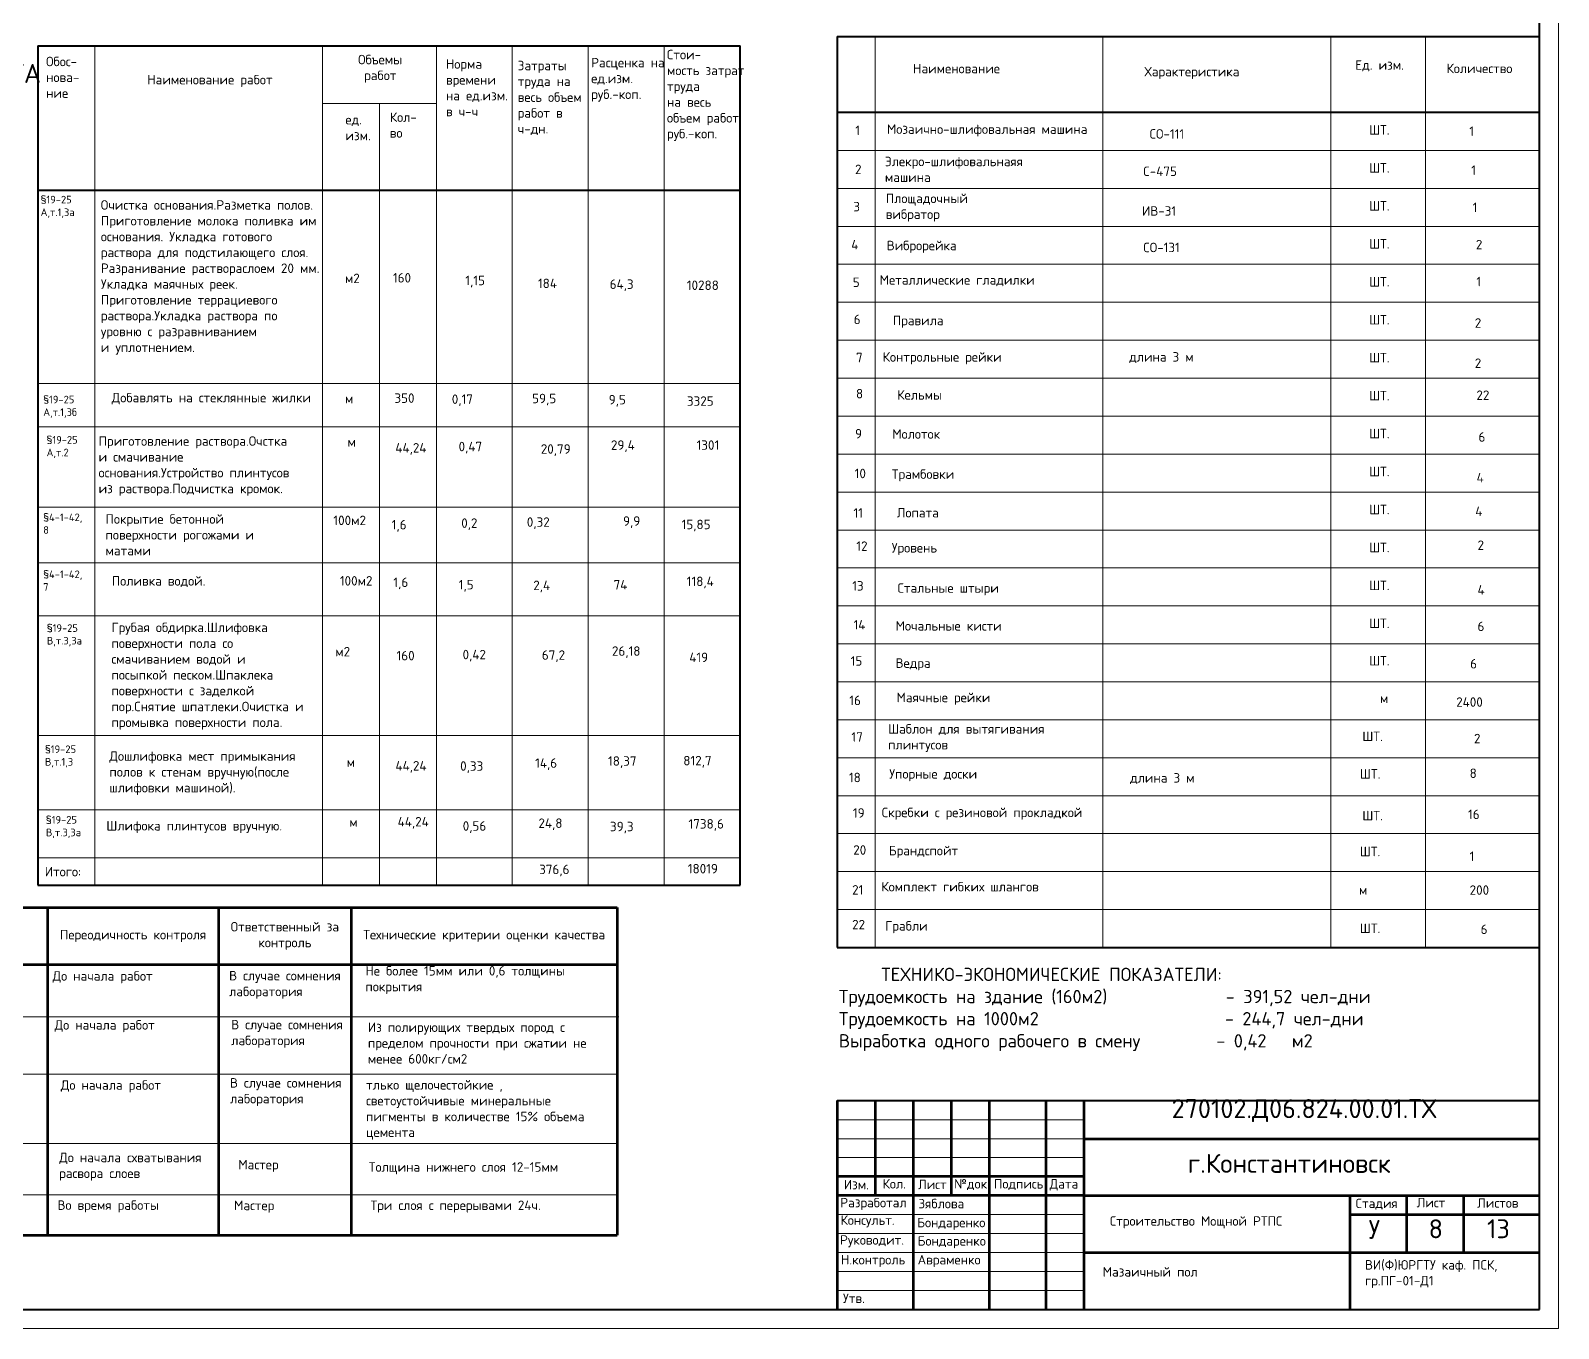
# Model space of a CAD drawing. Header units: millimetres. Extents: x 68 to 909, y 49 to 643.
# Drawn here: x 506 to 908.5, y 49.1 to 391.1 of the extents above; entities that cross this region are included whole.
import ezdxf

# ---------------------------------------------------------------- set-up
doc = ezdxf.new("R2010")
doc.units = ezdxf.units.MM
for name, color, linetype, lineweight in [('нормальная', 7, 'Continuous', 20), ('средняя', 7, 'Continuous', 35), ('Толстая', 7, 'Continuous', 53), ('Тонкая', 7, 'Continuous', 15)]:
    doc.layers.add(name, color=color, linetype=linetype, lineweight=lineweight)
doc.styles.add('style1', font='isocpeur.ttf')

msp = doc.modelspace()

# ---------------------------------------------------------------- linework, layer by layer
at = {"lineweight": 20}
for p, q in [((908.528, 49.147), (908.528, 643.147)), ((522.92, 387.084), (522.92, 165.935)), ((582.92, 165.935), (582.92, 387.084)), ((612.92, 165.935), (612.92, 387.084)), ((632.92, 165.935), (632.92, 387.084)), ((652.92, 165.935), (652.92, 387.084)), ((672.92, 165.935), (672.92, 387.084)), ((728.528, 389.512), (728.528, 149.512)), ((788.528, 389.512), (788.528, 149.512)), ((848.528, 389.512), (848.528, 149.512)), ((873.528, 149.512), (873.528, 389.512)), ((903.528, 389.512), (903.528, 149.512)), ((597.92, 371.852), (582.92, 371.852)), ((597.92, 165.935), (597.92, 371.852)), ((597.92, 371.852), (612.92, 371.852)), ((903.528, 359.512), (718.528, 359.512)), ((718.528, 359.512), (903.528, 359.512)), ((903.528, 349.512), (718.528, 349.512)), ((718.528, 349.512), (903.528, 349.512)), ((903.528, 339.512), (718.528, 339.512)), ((718.528, 339.512), (903.528, 339.512)), ((903.528, 329.512), (718.528, 329.512)), ((718.528, 329.512), (903.528, 329.512)), ((903.528, 319.512), (718.528, 319.512)), ((718.528, 319.512), (903.528, 319.512)), ((903.528, 309.512), (718.528, 309.512)), ((718.528, 309.512), (903.528, 309.512)), ((692.92, 298.072), (507.92, 298.072)), ((718.528, 299.512), (903.528, 299.512)), ((848.528, 299.512), (873.528, 299.512)), ((507.92, 286.739), (692.92, 286.739)), ((718.528, 289.512), (903.528, 289.512)), ((718.528, 289.512), (903.528, 289.512)), ((848.528, 289.512), (873.528, 289.512)), ((718.528, 279.512), (903.528, 279.512)), ((718.528, 279.512), (903.528, 279.512)), ((848.528, 279.512), (873.528, 279.512)), ((718.528, 269.512), (903.528, 269.512)), ((718.528, 269.512), (903.528, 269.512)), ((848.528, 269.512), (873.528, 269.512)), ((507.92, 265.568), (692.92, 265.568)), ((718.528, 259.512), (903.528, 259.512)), ((718.528, 259.512), (903.528, 259.512)), ((848.528, 259.512), (873.528, 259.512)), ((507.92, 250.867), (692.92, 250.867)), ((718.528, 249.512), (903.528, 249.512)), ((718.528, 249.512), (903.528, 249.512)), ((848.528, 249.512), (873.528, 249.512)), ((718.528, 239.512), (903.528, 239.512)), ((718.528, 239.512), (903.528, 239.512)), ((848.528, 239.512), (873.528, 239.512)), ((507.92, 236.889), (692.92, 236.889)), ((718.528, 229.512), (903.528, 229.512)), ((718.528, 229.512), (903.528, 229.512)), ((848.528, 229.512), (873.528, 229.512)), ((718.528, 219.512), (903.528, 219.512)), ((718.528, 219.512), (903.528, 219.512)), ((848.528, 219.512), (873.528, 219.512)), ((718.528, 209.512), (903.528, 209.512)), ((718.528, 209.512), (903.528, 209.512)), ((848.528, 209.512), (873.528, 209.512)), ((507.92, 205.409), (692.92, 205.409)), ((718.528, 199.512), (903.528, 199.512)), ((718.528, 199.512), (903.528, 199.512)), ((848.528, 199.512), (873.528, 199.512)), ((718.528, 189.512), (903.528, 189.512)), ((718.528, 189.512), (903.528, 189.512)), ((848.528, 189.512), (873.528, 189.512)), ((507.92, 185.819), (692.92, 185.819)), ((718.528, 179.512), (903.528, 179.512)), ((718.528, 179.512), (903.528, 179.512)), ((848.528, 179.512), (873.528, 179.512)), ((507.92, 173.116), (692.92, 173.116)), ((718.528, 169.512), (903.528, 169.512)), ((718.528, 169.512), (903.528, 169.512)), ((848.528, 169.512), (873.528, 169.512)), ((718.528, 159.512), (903.528, 159.512)), ((718.528, 159.512), (903.528, 159.512)), ((848.528, 159.512), (873.528, 159.512)), ((67.528, 49.147), (908.528, 49.147))]:
    msp.add_line(p, q, dxfattribs=at)
at = {"lineweight": 40}
for p, q in [((507.92, 387.084), (692.92, 387.084)), ((507.92, 387.084), (507.92, 165.935)), ((692.92, 165.935), (692.92, 387.084)), ((718.528, 389.512), (903.528, 389.512)), ((718.528, 389.512), (718.528, 299.512)), ((903.528, 369.512), (718.528, 369.512)), ((692.92, 348.964), (507.92, 348.964)), ((718.528, 299.512), (718.528, 289.512)), ((718.528, 289.512), (718.528, 279.512)), ((718.528, 279.512), (718.528, 269.512)), ((718.528, 269.512), (718.528, 259.512)), ((718.528, 259.512), (718.528, 249.512)), ((718.528, 249.512), (718.528, 239.512)), ((718.528, 239.512), (718.528, 229.512)), ((718.528, 229.512), (718.528, 219.512)), ((718.528, 219.512), (718.528, 209.512)), ((718.528, 209.512), (718.528, 199.512)), ((718.528, 199.512), (718.528, 189.512)), ((718.528, 189.512), (718.528, 179.512)), ((718.528, 179.512), (718.528, 169.512)), ((718.528, 169.512), (718.528, 159.512)), ((507.92, 165.935), (692.92, 165.935)), ((718.528, 159.512), (718.528, 149.512)), ((718.528, 149.512), (903.528, 149.512))]:
    msp.add_line(p, q, dxfattribs=at)
at = {"layer": 'Толстая', "lineweight": 40}
for p, q in [((903.528, 54.147), (903.528, 638.147)), ((87.528, 54.147), (903.528, 54.147))]:
    msp.add_line(p, q, dxfattribs=at)
at = {"layer": 'Толстая'}
for p, q in [((335.518, 160.06), (660.518, 160.06)), ((510.518, 160.06), (510.518, 73.726)), ((555.518, 160.06), (555.518, 73.726)), ((590.518, 160.06), (590.518, 73.726)), ((660.518, 160.06), (660.518, 73.726)), ((335.518, 145.06), (660.518, 145.06)), ((718.528, 109.236), (718.528, 54.147)), ((728.528, 109.147), (728.528, 84.147)), ((738.528, 109.147), (738.528, 54.147)), ((748.528, 109.147), (748.528, 84.147)), ((758.528, 109.147), (758.528, 54.147)), ((773.528, 109.147), (773.528, 54.147)), ((783.528, 109.147), (783.528, 54.147)), ((783.528, 99.147), (903.528, 99.147)), ((783.528, 89.147), (718.528, 89.147)), ((783.528, 84.147), (718.528, 84.147)), ((783.528, 84.147), (903.528, 84.147)), ((853.528, 84.147), (853.528, 54.147)), ((868.528, 84.147), (868.528, 69.147)), ((883.528, 84.147), (883.528, 69.147)), ((853.528, 79.147), (903.528, 79.147)), ((335.518, 73.726), (660.518, 73.726)), ((783.528, 69.147), (903.528, 69.147))]:
    msp.add_line(p, q, dxfattribs=at)
at = {"layer": 'Тонкая'}
for p, q in [((660.984, 131.291), (400.984, 131.291)), ((400.227, 116.14), (660.227, 116.14)), ((903.528, 109.236), (903.528, 54.147)), ((783.528, 104.147), (718.528, 104.147)), ((335.518, 97.855), (660.518, 97.855)), ((783.528, 99.147), (718.528, 99.147)), ((783.528, 94.147), (718.528, 94.147)), ((401.442, 84.353), (556.442, 84.353)), ((555.518, 84.353), (660.518, 84.353)), ((783.528, 79.147), (718.528, 79.147)), ((783.528, 74.147), (718.528, 74.147)), ((783.528, 69.147), (718.528, 69.147)), ((783.528, 64.147), (718.528, 64.147)), ((783.528, 59.147), (718.528, 59.147)), ((718.528, 54.147), (903.528, 54.147))]:
    msp.add_line(p, q, dxfattribs=at)
at = {"layer": 'Тонкая', "lineweight": 40}
msp.add_line((718.528, 109.236), (903.528, 109.236), dxfattribs=at)

# ---------------------------------------------------------------- texts
at = {"lineweight": 20, "char_height": 2.5, "attachment_point": 1, "style": 'style1'}
for s, insert, width in [('{\\fISOCPEUR|b0|i0|c204|p34;Обос-\\Pнова-\\Pние}', (510.114, 384.203), 12.53788), ('{\\fISOCPEUR|b0|i0|c204|p34;Объемы\\P работ}', (592.312, 384.711), 35.17578), ('{\\fISOCPEUR|b0|i0|c204|p34;Норма времени на ед.изм. в ч-ч}', (615.444, 383.532), 16.35965), ('{\\fISOCPEUR|b0|i0|c204|p34;Затраты труда на весь объем работ в ч-дн.}', (634.357, 383.138), 17.67544), ('{\\fISOCPEUR|b0|i0|c204|p34;Расценка на ед.изм. руб.-коп.}', (653.713, 383.9), 20.4386), ('{\\fISOCPEUR|b0|i0|c204|p34;Стои-\\Pмость затрат труда \\Pна весь объем работ руб.-коп.}', (673.681, 386.02), 20.4386), ('{\\fISOCPEUR|b0|i0|c204|p34;Ед. изм.}', (854.993, 383.274), 35.17578), ('{\\fISOCPEUR|b0|i0|c204|p34;Наименование работ}', (536.768, 379.411), 43.90836), ('{\\fISOCPEUR|b0|i0|c204|p34;Наименование}', (738.502, 382.338), 35.17578), ('{\\fISOCPEUR|b0|i0|c204|p34;Характеристика}', (799.462, 381.534), 35.17578), ('{\\fISOCPEUR|b0|i0|c204|p34;Количество}', (879.032, 382.378), 35.17578), ('{\\fISOCPEUR|b0|i0|c204|p34;ед.\\Pизм.}', (588.975, 368.864), 35.17578), ('{\\fISOCPEUR|b0|i0|c204|p34;Кол-\\Pво}', (600.655, 369.531), 35.17578), ('{\\fISOCPEUR|b0|i0|c204|p34;Мозаично-шлифовальная машина}', (731.624, 366.377), 53.17222), ('{\\fISOCPEUR|b0|i0|c204|p34;1}', (723.32, 366.052), 6.49151), ('{\\fISOCPEUR|b0|i0|c204|p34;СО-111}', (800.844, 365.123), 35.17578), ('{\\fISOCPEUR|b0|i0|c204|p34;ШТ.}', (858.646, 366.17), 35.17578), ('{\\fISOCPEUR|b0|i0|c204|p34;1}', (885.055, 365.845), 35.17578), ('{\\fISOCPEUR|b0|i0|c204|p34;2}', (723.228, 355.778), 6.49151), ('{\\fISOCPEUR|b0|i0|c204|p34;Элекро-шлифовальнаяя \\Pмашина}', (731.092, 357.865), 71.92222), ('{\\fISOCPEUR|b0|i0|c204|p34;С-475}', (799.182, 355.271), 35.17578), ('{\\fISOCPEUR|b0|i0|c204|p34;ШТ.}', (858.646, 356.17), 35.17578), ('{\\fISOCPEUR|b0|i0|c204|p34;1}', (885.544, 355.559), 35.17578), ('{\\fISOCPEUR|b0|i0|c204|p34;Очистка основания.Разметка полов.\\PПриготовление молока поливка им\\Pоснования. Укладка готового\\Pраствора для подстилающего слоя.\\PРазранивание раствораслоем 20 мм.\\PУкладка маячных реек.\\PПриготовление террациевого \\Pраствора.Укладка раствора по уровню с разравниванием \\Pи уплотнением.}', (524.534, 346.408), 57.29959), ('{\\fISOCPEUR|b0|i0|c204|p34;Площадочный вибратор}', (731.31, 348.13), 35.17578), ('{\\fISOCPEUR|b0|i0|c204|p34;ШТ.}', (858.646, 346.17), 35.17578), ('{\\fISOCPEUR|b0|i0|c204|p34;3}', (722.782, 345.96), 6.49151), ('{\\fISOCPEUR|b0|i0|c204|p34;ИВ-31}', (798.826, 344.824), 35.17578), ('{\\fISOCPEUR|b0|i0|c204|p34;1}', (885.912, 345.762), 35.17578), ('{\\fISOCPEUR|b0|i0|c204|p34;4}', (722.229, 335.936), 6.49151), ('{\\fISOCPEUR|b0|i0|c204|p34;Виброрейка}', (731.565, 335.713), 66.66667), ('{\\fISOCPEUR|b0|i0|c204|p34;СО-131}', (799.182, 335.209), 35.17578), ('{\\fISOCPEUR|b0|i0|c204|p34;ШТ.}', (858.646, 336.17), 35.17578), ('{\\fISOCPEUR|b0|i0|c204|p34;2}', (886.769, 335.965), 35.17578), ('{\\fISOCPEUR|b0|i0|c204|p34;160}', (601.475, 327.209), 10.19649), ('{\\fISOCPEUR|b0|i0|c204|p34;1,15}', (620.558, 326.507), 10.19649), ('{\\fISOCPEUR|b0|i0|c204|p34;5}', (722.636, 326.034), 6.49151), ('{\\fISOCPEUR|b0|i0|c204|p34;Металлические гладилки}', (729.697, 326.642), 62.7), ('{\\fISOCPEUR|b0|i0|c204|p34;ШТ.}', (858.646, 326.17), 35.17578), ('{\\fISOCPEUR|b0|i0|c204|p34;1}', (886.919, 326.233), 35.17578), ('{\\fISOCPEUR|b0|i0|c204|p34;184}', (639.679, 325.747), 10.19649), ('{\\fISOCPEUR|b0|i0|c204|p34;64,3}', (658.58, 325.532), 10.19649), ('{\\fISOCPEUR|b0|i0|c204|p34;10288}', (678.901, 325.248), 10.19649), ('{\\fISOCPEUR|b0|i0|c204|p34;6}', (722.877, 316.248), 6.49151), ('{\\fISOCPEUR|b0|i0|c204|p34;Правила}', (733.15, 315.969), 45.30702), ('{\\fISOCPEUR|b0|i0|c204|p34;ШТ.}', (858.646, 316.17), 35.17578), ('{\\fISOCPEUR|b0|i0|c204|p34;2}', (886.486, 315.311), 35.17578), ('{\\fISOCPEUR|b0|i0|c204|p34;7}', (723.484, 306.208), 6.49151), ('{\\fISOCPEUR|b0|i0|c204|p34;Контрольные рейки}', (730.501, 306.357), 53.20175), ('{\\fISOCPEUR|b0|i0|c204|p34;длина 3 м}', (795.442, 306.38), 52.14912), ('{\\fISOCPEUR|b0|i0|c204|p34;ШТ.}', (858.646, 306.17), 35.17578), ('{\\fISOCPEUR|b0|i0|c204|p34;2}', (886.486, 304.713), 35.17578), ('{\\fISOCPEUR|b0|i0|c204|p34;Добавлять на стеклянные жилки}', (527.401, 295.634), 54.40196), ('{\\fISOCPEUR|b0|i0|c204|p34;350}', (601.878, 295.508), 10.19649), ('{\\fISOCPEUR|b0|i0|c204|p34;0,17}', (616.985, 295.232), 10.19649), ('{\\fISOCPEUR|b0|i0|c204|p34;59,5}', (638.157, 295.41), 10.19649), ('{\\fISOCPEUR|b0|i0|c204|p34;9,5}', (658.324, 295.107), 10.19649), ('{\\fISOCPEUR|b0|i0|c204|p34;3325}', (678.929, 294.732), 10.19649), ('{\\fISOCPEUR|b0|i0|c204|p34;8}', (723.469, 296.684), 6.49151), ('{\\fISOCPEUR|b0|i0|c204|p34;Кельмы}', (734.346, 296.359), 52.14912), ('{\\fISOCPEUR|b0|i0|c204|p34;ШТ.}', (858.646, 296.17), 35.17578), ('{\\fISOCPEUR|b0|i0|c204|p34;22}', (886.919, 296.279), 35.17578), ('{\\fISOCPEUR|b0|i0|c204|p34;9}', (723.211, 286.128), 6.49151), ('{\\fISOCPEUR|b0|i0|c204|p34;Молоток}', (733.025, 286.056), 52.14912), ('{\\fISOCPEUR|b0|i0|c204|p34;ШТ.}', (858.646, 286.17), 35.17578), ('{\\fISOCPEUR|b0|i0|c204|p34;Приготовление раствора.Очстка и смачивание основания.Устройство плинтусов из раствора.Подчистка кромок.}', (523.935, 284.199), 53.18333), ('{\\fISOCPEUR|b0|i0|c204|p34;44,24}', (602.114, 282.42), 10.19649), ('{\\fISOCPEUR|b0|i0|c204|p34;0,47}', (618.781, 282.756), 10.19649), ('{\\fISOCPEUR|b0|i0|c204|p34;20,79}', (640.438, 282.107), 10.19649), ('{\\fISOCPEUR|b0|i0|c204|p34;29,4}', (658.912, 283.134), 10.19649), ('{\\fISOCPEUR|b0|i0|c204|p34;1301}', (681.463, 283.134), 10.19649), ('{\\fISOCPEUR|b0|i0|c204|p34;6}', (887.469, 285.274), 35.17578), ('{\\fISOCPEUR|b0|i0|c204|p34;10}', (723.125, 275.659), 6.49151), ('{\\fISOCPEUR|b0|i0|c204|p34;Трамбовки}', (732.893, 275.489), 52.14912), ('{\\fISOCPEUR|b0|i0|c204|p34;ШТ.}', (858.646, 276.17), 35.17578), ('{\\fISOCPEUR|b0|i0|c204|p34;4}', (886.958, 274.549), 35.17578), ('{\\fISOCPEUR|b0|i0|c204|p34;ШТ.}', (858.646, 266.17), 35.17578), ('{\\fISOCPEUR|b0|i0|c204|p34;4}', (886.618, 265.696), 35.17578), ('{\\fISOCPEUR|b0|i0|c204|p34;Покрытие бетонной поверхности рогожами и матами}', (525.766, 263.661), 47.92857), ('{\\fISOCPEUR|b0|i0|c204|p34;1,6}', (601.161, 262.162), 10.19649), ('{\\fISOCPEUR|b0|i0|c204|p34;0,2}', (619.474, 262.582), 10.19649), ('{\\fISOCPEUR|b0|i0|c204|p34;0,32}', (636.75, 262.852), 10.19649), ('{\\fISOCPEUR|b0|i0|c204|p34;9,9}', (662.096, 263.128), 10.19649), ('{\\fISOCPEUR|b0|i0|c204|p34;15,85}', (677.52, 262.225), 10.19649), ('{\\fISOCPEUR|b0|i0|c204|p34;11}', (722.807, 265.267), 6.49151), ('{\\fISOCPEUR|b0|i0|c204|p34;Лопата }', (734.214, 265.318), 52.14912), ('{\\fISOCPEUR|b0|i0|c204|p34;12}', (723.563, 256.52), 6.49151), ('{\\fISOCPEUR|b0|i0|c204|p34;Уровень}', (732.893, 256.072), 52.14912), ('{\\fISOCPEUR|b0|i0|c204|p34;ШТ.}', (858.646, 256.17), 35.17578), ('{\\fISOCPEUR|b0|i0|c204|p34;2}', (887.21, 256.755), 35.17578), ('{\\fISOCPEUR|b0|i0|c204|p34;Поливка водой.}', (527.414, 247.351), 48.46429), ('{\\fISOCPEUR|b0|i0|c204|p34;1,6}', (601.601, 246.985), 10.19649), ('{\\fISOCPEUR|b0|i0|c204|p34;1,5}', (618.825, 246.365), 10.19649), ('{\\fISOCPEUR|b0|i0|c204|p34;2,4}', (638.459, 246.183), 10.19649), ('{\\fISOCPEUR|b0|i0|c204|p34;74}', (659.604, 246.327), 10.19649), ('{\\fISOCPEUR|b0|i0|c204|p34;118,4}', (678.884, 247.229), 10.19649), ('{\\fISOCPEUR|b0|i0|c204|p34;13}', (722.483, 246.045), 6.49151), ('{\\fISOCPEUR|b0|i0|c204|p34;ШТ.}', (858.646, 246.17), 35.17578), ('{\\fISOCPEUR|b0|i0|c204|p34;Стальные штыри}', (734.404, 245.477), 52.14912), ('{\\fISOCPEUR|b0|i0|c204|p34;4}', (887.21, 245.001), 35.17578), ('{\\fISOCPEUR|b0|i0|c204|p34;Грубая обдирка.Шлифовка поверхности пола со смачиванием водой и посыпкой песком.Шпаклека поверхности с заделкой пор.Снятие шпатлеки.Очистка и промывка поверхности пола.}', (527.339, 235.102), 51.33333), ('{\\fISOCPEUR|b0|i0|c204|p34;14}', (722.807, 235.786), 6.49151), ('{\\fISOCPEUR|b0|i0|c204|p34;Мочальные кисти}', (733.905, 235.504), 52.14912), ('{\\fISOCPEUR|b0|i0|c204|p34;ШТ.}', (858.646, 236.17), 35.17578), ('{\\fISOCPEUR|b0|i0|c204|p34;6}', (887.21, 235.384), 35.17578), ('{\\fISOCPEUR|b0|i0|c204|p34;160}', (602.427, 227.661), 10.19649), ('{\\fISOCPEUR|b0|i0|c204|p34;0,42}', (619.832, 227.949), 10.19649), ('{\\fISOCPEUR|b0|i0|c204|p34;67,2}', (640.715, 227.824), 10.19649), ('{\\fISOCPEUR|b0|i0|c204|p34;26,18}', (659.185, 228.871), 10.19649), ('{\\fISOCPEUR|b0|i0|c204|p34;419}', (679.56, 227.205), 10.19649), ('{\\fISOCPEUR|b0|i0|c204|p34;15}', (722.079, 226.267), 6.49151), ('{\\fISOCPEUR|b0|i0|c204|p34;Ведра}', (733.905, 225.697), 52.14912), ('{\\fISOCPEUR|b0|i0|c204|p34;ШТ.}', (858.646, 226.326), 35.17578), ('{\\fISOCPEUR|b0|i0|c204|p34;6}', (885.272, 225.524), 35.17578), ('{\\fISOCPEUR|b0|i0|c204|p34;16}', (721.698, 215.872), 6.49151), ('{\\fISOCPEUR|b0|i0|c204|p34;Маячные рейки}', (734.157, 216.639), 52.14912), ('{\\fISOCPEUR|b0|i0|c204|p34;м}', (861.5, 216.413), 52.14912), ('{\\fISOCPEUR|b0|i0|c204|p34;2400}', (881.589, 215.43), 35.17578), ('{\\fISOCPEUR|b0|i0|c204|p34;17}', (722.27, 206.241), 6.49151), ('{\\fISOCPEUR|b0|i0|c204|p34;Шаблон для вытягивания плинтусов}', (731.931, 208.353), 52.14912), ('{\\fISOCPEUR|b0|i0|c204|p34;ШТ.}', (856.864, 206.4), 35.17578), ('{\\fISOCPEUR|b0|i0|c204|p34;2}', (886.276, 205.817), 35.17578), ('{\\fISOCPEUR|b0|i0|c204|p34;Дошлифовка мест примыкания полов к стенам вручную(после шлифовки машиной).}', (526.792, 201.199), 56.68333), ('{\\fISOCPEUR|b0|i0|c204|p34;44,24}', (602.14, 198.641), 10.19649), ('{\\fISOCPEUR|b0|i0|c204|p34;0,33}', (619.19, 198.577), 10.19649), ('{\\fISOCPEUR|b0|i0|c204|p34;14,6}', (638.939, 199.358), 10.19649), ('{\\fISOCPEUR|b0|i0|c204|p34;18,37}', (658.146, 199.897), 10.19649), ('{\\fISOCPEUR|b0|i0|c204|p34;812,7}', (677.972, 200), 10.19649), ('{\\fISOCPEUR|b0|i0|c204|p34;18}', (721.602, 195.56), 6.49151), ('{\\fISOCPEUR|b0|i0|c204|p34;Упорные доски}', (732.246, 196.505), 52.14912), ('{\\fISOCPEUR|b0|i0|c204|p34;длина 3 м}', (795.688, 195.456), 52.14912), ('{\\fISOCPEUR|b0|i0|c204|p34;ШТ.}', (856.236, 196.506), 35.17578), ('{\\fISOCPEUR|b0|i0|c204|p34;8}', (885.135, 196.67), 35.17578), ('{\\fISOCPEUR|b0|i0|c204|p34;19}', (722.652, 186.215), 6.49151), ('{\\fISOCPEUR|b0|i0|c204|p34;Скребки с резиновой прокладкой}', (730.264, 186.344), 52.14912), ('{\\fISOCPEUR|b0|i0|c204|p34;ШТ.}', (856.864, 185.513), 35.17578), ('{\\fISOCPEUR|b0|i0|c204|p34;16}', (884.711, 185.847), 35.17578), ('{\\fISOCPEUR|b0|i0|c204|p34;Шлифока плинтусов вручную.}', (525.979, 182.836), 59.18056), ('{\\fISOCPEUR|b0|i0|c204|p34;44,24}', (602.725, 183.9), 10.19649), ('{\\fISOCPEUR|b0|i0|c204|p34;0,56}', (619.868, 182.782), 10.19649), ('{\\fISOCPEUR|b0|i0|c204|p34;24,8}', (639.816, 183.52), 10.19649), ('{\\fISOCPEUR|b0|i0|c204|p34;39,3}', (658.664, 182.643), 10.19649), ('{\\fISOCPEUR|b0|i0|c204|p34;1738,6}', (679.342, 183.336), 10.19649), ('{\\fISOCPEUR|b0|i0|c204|p34;20}', (722.747, 176.465), 6.49151), ('{\\fISOCPEUR|b0|i0|c204|p34;Брандспойт}', (732.122, 176.295), 52.14912), ('{\\fISOCPEUR|b0|i0|c204|p34;ШТ.}', (856.21, 176.066), 35.17578), ('{\\fISOCPEUR|b0|i0|c204|p34;1}', (885.135, 174.812), 35.17578), ('\\pt10;{\\fISOCPEUR|b0|i0|c204|p34;Итого}:', (509.755, 170.755), 15.85556), ('{\\fISOCPEUR|b0|i0|c204|p34;376,6}', (640.001, 171.341), 10.19649), ('{\\fISOCPEUR|b0|i0|c204|p34;18019}', (679.157, 171.526), 10.19649), ('{\\fISOCPEUR|b0|i0|c204|p34;21}', (722.447, 165.955), 6.49151), ('{\\fISOCPEUR|b0|i0|c204|p34;Комплект гибких шлангов}', (730.157, 166.775), 61.47778), ('{\\fISOCPEUR|b0|i0|c204|p34;м}', (855.977, 165.921), 52.14912), ('{\\fISOCPEUR|b0|i0|c204|p34;200}', (885.135, 165.899), 35.17578), ('{\\fISOCPEUR|b0|i0|c204|p34;22}', (722.447, 156.797), 6.49151), ('{\\fISOCPEUR|b0|i0|c204|p34;Грабли}', (731.183, 156.457), 52.14912), ('{\\fISOCPEUR|b0|i0|c204|p34;ШТ.}', (856.21, 155.819), 35.17578), ('{\\fISOCPEUR|b0|i0|c204|p34;6}', (888.032, 155.554), 35.17578)]:
    msp.add_mtext(s, dxfattribs=dict(at, insert=insert, width=width))
at = {"attachment_point": 1, "style": 'style1'}
for s, insert, char_height, width in [('{\\fISOCPEUR|b0|i0|c204|p34;м2}', (588.845, 327.063), 2.5, 15), ('{\\fISOCPEUR|b0|i0|c204|p34;м}', (588.835, 295.384), 2.5, 15), ('{\\fISOCPEUR|b0|i0|c204|p34;м}', (589.517, 283.965), 2.5, 15), ('{\\fISOCPEUR|b0|i0|c204|p34;100м2}', (585.794, 263.301), 2.5, 15), ('{\\fISOCPEUR|b0|i0|c204|p34;100м2}', (587.497, 247.366), 2.5, 15), ('{\\fISOCPEUR|b0|i0|c204|p34;м2}', (586.297, 228.713), 2.5, 15), ('{\\fISOCPEUR|b0|i0|c204|p34;м}', (589.288, 199.597), 2.5, 15), ('{\\fISOCPEUR|b0|i0|c204|p34;м}', (589.991, 183.803), 2.5, 15), ('{\\fISOCPEUR|b0|i0|c204|p34;     ТЕХНИКО-ЭКОНОМИЧЕСКИЕ ПОКАЗАТЕЛИ:\\PТрудоемкость на здание (160м2)              - 391,52 чел-дни\\PТрудоемкость на 1000м2                      - 244,7 чел-дни\\PВыработка одного рабочего в смену         - 0,42   м2}', (718.971, 144.183), 3.5, 167.97123)]:
    msp.add_mtext(s, dxfattribs=dict(at, insert=insert, char_height=char_height, width=width))
at = {"layer": 'нормальная', "lineweight": 25, "char_height": 2, "attachment_point": 1, "style": 'style1'}
for s, insert, width in [('{\\fISOCPEUR|b0|i0|c204|p34;\\C0;§19-25 А,т.1,3а}', (508.667, 347.572), 12.51667), ('{\\fISOCPEUR|b0|i0|c204|p34;\\C0;§19-25 А,т.1,3б}', (509.365, 294.894), 12.51667), ('{\\fISOCPEUR|b0|i0|c204|p34;\\C0;§19-25 А,т.2}', (510.239, 284.272), 12.51667), ('{\\fISOCPEUR|b0|i0|c204|p34;\\C0;§4-1-42,\\P8}', (509.359, 263.848), 8.38222), ('{\\fISOCPEUR|b0|i0|c204|p34;\\C0;§4-1-42,\\P7}', (509.356, 248.846), 12.51667), ('{\\fISOCPEUR|b0|i0|c204|p34;\\C0;§19-25 В,т.3,3а}', (510.313, 234.68), 12.51667), ('{\\fISOCPEUR|b0|i0|c204|p34;\\C0;§19-25 В,т.1,3}', (509.816, 202.761), 12.51667), ('{\\fISOCPEUR|b0|i0|c204|p34;\\C0;§19-25 В,т.3,3а}', (510.062, 184.162), 12.51667)]:
    msp.add_mtext(s, dxfattribs=dict(at, insert=insert, width=width))
at = {"layer": 'средняя', "insert": (292.617, 382.315), "char_height": 5, "width": 216.27841, "attachment_point": 1, "style": 'style1'}
msp.add_mtext('{\\fISOCPEUR|b0|i0|c204|p34;ГРАФИК ПРОИЗВОДСТВА РАБОТ НА ВОЗВЕДЕНИЯ ТИРОВОГО ЭТАЖА}', dxfattribs=at)
at = {"layer": 'Тонкая', "char_height": 2.5, "style": 'style1'}
for s, insert, width, attachment_point in [('{\\fISOCPEUR|b0|i0|c204|p34;Переодичность контроля}', (533.018, 152.56), 45, 5), ('{\\fISOCPEUR|b0|i0|c204|p34;Ответственный за контроль}', (573.018, 152.56), 35, 5), ('{\\fISOCPEUR|b0|i0|c204|p34;Технические критерии оценки качества}', (625.518, 152.56), 70, 5), ('{\\fISOCPEUR|b0|i0|c204|p34;До начала работ}', (511.803, 143.263), 45, 1), ('{\\fISOCPEUR|b0|i0|c204|p34;В случае сомнения лаборатория}', (558.324, 143.347), 31.3992, 1), ('{\\fISOCPEUR|b0|i0|c204|p34;Не более 15мм или 0,6 толщины покрытия}', (594.235, 144.624), 62.6137, 1), ('{\\fISOCPEUR|b0|i0|c204|p34;До начала работ}', (512.357, 130.363), 45, 1), ('{\\fISOCPEUR|b0|i0|c204|p34;В случае сомнения лаборатория}', (558.877, 130.447), 31.3992, 1), ('{\\fISOCPEUR|b0|i0|c204|p34;Из полирующих твердых пород с пределом прочности при сжатии не менее 600кг/см2}', (594.889, 129.763), 62.6137, 1), ('{\\fISOCPEUR|b0|i0|c204|p34;До начала работ}', (513.991, 114.522), 45, 1), ('{\\fISOCPEUR|b0|i0|c204|p34;В случае сомнения лаборатория}', (558.55, 115.096), 31.3992, 1), ('{\\fISOCPEUR|b0|i0|c204|p34;тлько щелочестойкие , светоустойчивые минеральные пигменты в количестве 15% объема цемента}', (594.399, 114.575), 62.6137, 1), ('{\\fISOCPEUR|b0|i0|c204|p34;До начала схватывания расвора слоев}', (513.562, 95.44), 39.6494, 1), ('{\\fISOCPEUR|b0|i0|c204|p34;Мастер}', (560.75, 93.567), 26.0466, 1), ('{\\fISOCPEUR|b0|i0|c204|p34;Толщина нижнего слоя 12-15мм}', (595.123, 92.927), 59.3521, 1), ('{\\fISOCPEUR|b0|i0|c204|p34;Во время работы}', (513.113, 82.89), 39.6494, 1), ('{\\fISOCPEUR|b0|i0|c204|p34;Мастер}', (559.628, 82.81), 26.0466, 1), ('{\\fISOCPEUR|b0|i0|c204|p34;Три слоя с перерывами 24ч.}', (595.571, 82.842), 59.3521, 1)]:
    msp.add_mtext(s, dxfattribs=dict(at, insert=insert, width=width, attachment_point=attachment_point))
at = {"layer": 'Тонкая', "color": 250, "attachment_point": 1, "style": 'style1'}
for s, insert, char_height, width in [('{\\fISOCPEUR|b0|i0|c204|p34;\\H0.7143x;270102.Д06.824.00.01.ТХ}', (806.631, 109.556), 7, 120), ('{\\fISOCPEUR|b0|i0|c204|p34;\\H2x;г.Константиновск}', (810.873, 95.139), 2.5, 120), ('{\\fISOCPEUR|b0|i0|c204|p34;Изм.}', (720.257, 88.283), 2.5, 10), ('{\\fISOCPEUR|b0|i0|c204|p34;Кол.}', (730.47, 88.5), 2.5, 10), ('{\\fISOCPEUR|b0|i0|c204|p34;Лист}', (739.823, 88.338), 2.5, 10), ('{\\fISOCPEUR|b0|i0|c204|p34;№док.}', (749.337, 88.5), 2.5, 10), ('{\\fISOCPEUR|b0|i0|c204|p34;Подпись}', (759.823, 88.5), 2.5, 14.19069), ('{\\fISOCPEUR|b0|i0|c204|p34;Дата}', (774.499, 88.5), 2.5, 10), ('{\\fISOCPEUR|b0|i0|c204|p34;Разработал}', (719.339, 83.539), 2.5, 20), ('{\\fISOCPEUR|b0|i0|c204|p34;Зяблова}', (739.926, 83.287), 2.5, 20), ('{\\fISOCPEUR|b0|i0|c204|p34;Стадия}', (855.117, 83.353), 2.5, 15), ('{\\fISOCPEUR|b0|i0|c204|p34;Лист}', (871.177, 83.553), 2.5, 15), ('{\\fISOCPEUR|b0|i0|c204|p34;Листов}', (887.123, 83.456), 2.5, 20), ('{\\fISOCPEUR|b0|i0|c204|p34;Консульт.}', (719.388, 78.932), 2.5, 20), ('{\\fISOCPEUR|b0|i0|c204|p34;Бондаренко}', (739.604, 78.287), 2.5, 20), ('{\\fISOCPEUR|b0|i0|c204|p34;Строительство Мощной РТПС}', (790.346, 78.706), 2.5, 70), ('{\\fISOCPEUR|b0|i0|c204|p34;У}', (858.52, 77.744), 5, 15), ('{\\fISOCPEUR|b0|i0|c204|p34;8}', (874.335, 77.904), 5, 15), ('{\\fISOCPEUR|b0|i0|c204|p34;13}', (889.711, 77.911), 5, 20), ('{\\fISOCPEUR|b0|i0|c204|p34;Руководит.}', (719.281, 73.717), 2.5, 20), ('{\\fISOCPEUR|b0|i0|c204|p34;Бондаренко}', (739.716, 73.46), 2.5, 20), ('{\\fISOCPEUR|b0|i0|c204|p34;Н.контроль}', (719.496, 68.502), 2.5, 20), ('{\\fISOCPEUR|b0|i0|c204|p34;Авраменко}', (739.711, 68.505), 2.5, 20), ('{\\fISOCPEUR|b0|i0|c204|p34;Мазаичный пол}', (788.465, 65.306), 2.5, 70), ('{\\fISOCPEUR|b0|i0|c204|p34;ВИ(Ф)ЮРГТУ каф. ПСК,\\Pгр.ПГ-01-Д1}', (857.561, 67.151), 2.5, 49.00655), ('{\\fISOCPEUR|b0|i0|c204|p34;Утв.}', (720.053, 58.343), 2.5, 20)]:
    msp.add_mtext(s, dxfattribs=dict(at, insert=insert, char_height=char_height, width=width))

doc.saveas('drawing.dxf')
